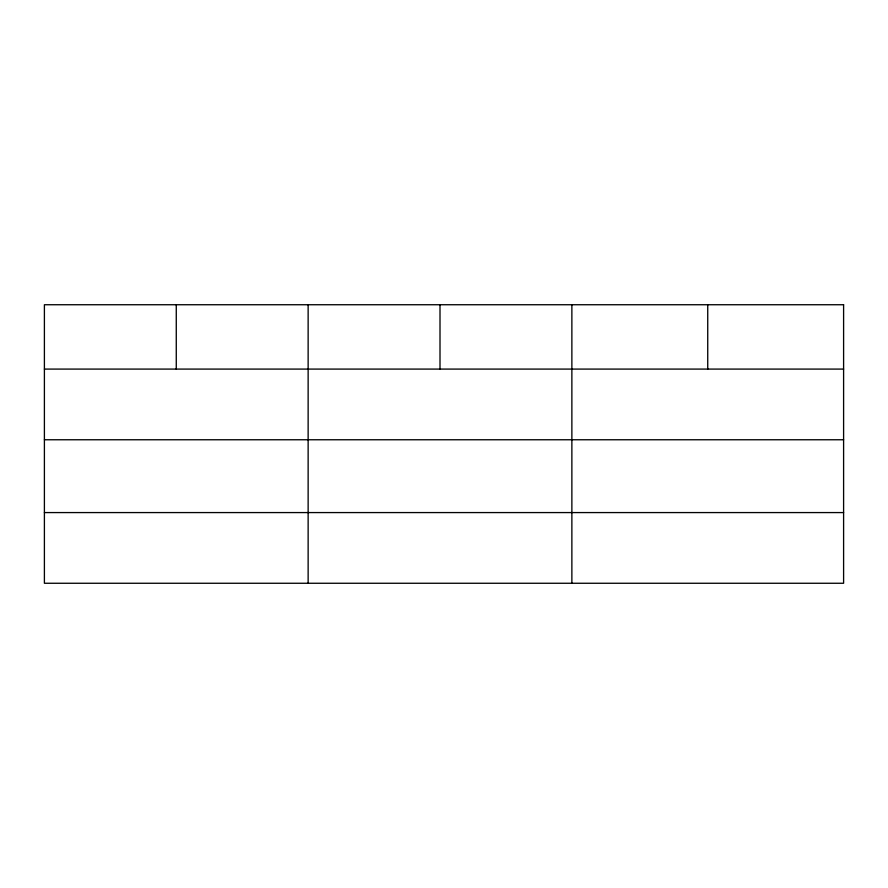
<?xml version="1.0" encoding="UTF-8"?>
<svg xmlns="http://www.w3.org/2000/svg" width="888" height="888" viewBox="0 0 888 888"><rect width="100%" height="100%" fill="white"/><g stroke="black" fill="none" stroke-linecap="round" stroke-linejoin="round"><path stroke-width="1.33" d="M44.4 369.086L843.6 369.086M44.4 439.76L843.6 439.76M44.4 512.576L843.6 512.576M707.736 304.739L707.736 369.086M571.872 304.739L571.872 583.261M440.004 304.739L440.004 369.086M308.136 304.739L308.136 583.261M176.268 304.739L176.268 369.086M843.6 304.739L44.4 304.739L44.4 583.261L843.6 583.261L843.6 304.739"/></g></svg>
